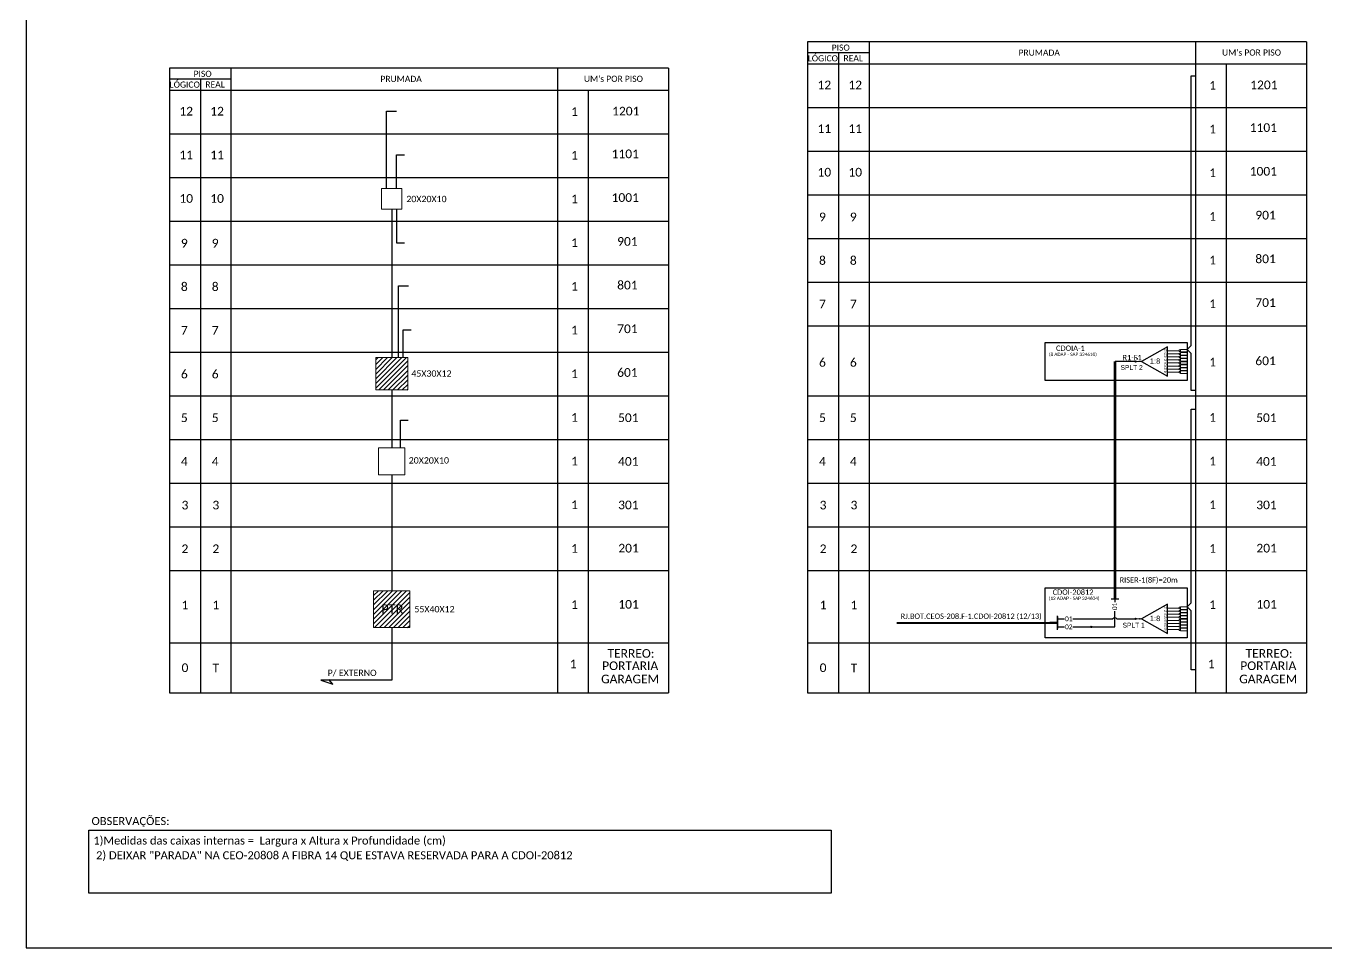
# Model space of a CAD drawing. Extents: x -4 to 837, y 1 to 595.
# Drawn here: x -3.8 to 483.4, y 1.3 to 346.8 of the extents above; entities that cross this region are included whole.
import ezdxf
from ezdxf.enums import TextEntityAlignment as Align

# ---------------------------------------------------------------- set-up
doc = ezdxf.new("R2010")
doc.units = 0
doc.styles.add('ARIAL', font='arial.ttf')
doc.styles.add('MtXpl_Calibri', font='calibri.ttf')
doc.styles.add('WMF-Calibri0', font='calibri.ttf')

# ---------------------------------------------------------------- blocks, each defined once
blk = doc.blocks.new('SPLT_1-8_SC-APC')
at = {"color": 1}
blk.add_lwpolyline([(-7.37, -2.1), (-17.04, -7.55), (-7.37, -13), (-7.37, -2.1)], dxfattribs=at)
at = {"color": 3, "lineweight": 0}
for points in [[(-2.99, -3.51), (-7.37, -3.51)], [(-7.37, -4.66), (-2.99, -4.66)], [(-2.41, -3.02), (-2.41, -4)], [(-2.41, -3.02), (0, -3.02)], [(-2.41, -4), (0, -4)], [(-2.41, -4.17), (-2.41, -5.16)], [(-2.41, -4.17), (0, -4.17)], [(-7.37, -5.82), (-2.99, -5.82)], [(-7.37, -6.97), (-2.99, -6.97)], [(-7.37, -8.12), (-2.99, -8.12)], [(-7.37, -9.28), (-2.99, -9.28)], [(-2.41, -5.16), (0, -5.16)], [(-2.41, -5.32), (-2.41, -6.31)], [(-2.41, -5.32), (0, -5.32)], [(-2.41, -6.31), (0, -6.31)], [(-2.41, -6.48), (-2.41, -7.46)], [(-2.41, -6.48), (0, -6.48)], [(-2.41, -7.46), (0, -7.46)], [(-2.41, -7.63), (-2.41, -8.62)], [(-2.41, -7.63), (0, -7.63)], [(-2.41, -8.62), (0, -8.62)], [(-2.41, -8.78), (-2.41, -9.77)], [(-2.41, -8.78), (0, -8.78)], [(-7.37, -10.43), (-2.99, -10.43)], [(-7.37, -11.58), (-2.99, -11.58)], [(-2.41, -9.77), (0, -9.77)], [(-2.41, -9.94), (-2.41, -10.92)], [(-2.41, -9.94), (0, -9.94)], [(-2.41, -10.92), (0, -10.92)], [(-2.41, -11.09), (-2.41, -12.08)], [(-2.41, -11.09), (0, -11.09)], [(-2.41, -12.08), (0, -12.08)]]:
    blk.add_lwpolyline(points, dxfattribs=at)
for points in [[(-2.99, -3.22), (-2.41, -3.22), (-2.41, -3.8), (-2.99, -3.8)], [(-2.99, -4.38), (-2.41, -4.38), (-2.41, -4.95), (-2.99, -4.95)], [(-2.99, -5.53), (-2.41, -5.53), (-2.41, -6.1), (-2.99, -6.1)], [(-2.99, -6.68), (-2.41, -6.68), (-2.41, -7.26), (-2.99, -7.26)], [(-2.99, -7.84), (-2.41, -7.84), (-2.41, -8.41), (-2.99, -8.41)], [(-2.99, -8.99), (-2.41, -8.99), (-2.41, -9.56), (-2.99, -9.56)], [(-2.99, -10.14), (-2.41, -10.14), (-2.41, -10.72), (-2.99, -10.72)], [(-2.99, -11.3), (-2.41, -11.3), (-2.41, -11.87), (-2.99, -11.87)]]:
    blk.add_lwpolyline(points, close=True, dxfattribs=at)
at = {"color": 1, "lineweight": 0}
blk.add_lwpolyline([(-17.04, -7.55), (-19.26, -7.55)], dxfattribs=at)
at = {"color": 1, "style": 'ARIAL'}
for s, height, p in [('S1', 0.75, (-8.74, -3.78)), ('S2', 0.75, (-8.74, -4.97)), ('1:8', 2, (-13.91, -8.4)), ('S3', 0.75, (-8.74, -6.18)), ('S4', 0.75, (-8.74, -7.36)), ('S5', 0.75, (-8.74, -8.57)), ('S6', 0.75, (-8.74, -9.69)), ('S7', 0.75, (-8.74, -10.78)), ('S8', 0.75, (-8.74, -11.9))]:
    blk.add_text(s, height=height, dxfattribs=at).set_placement(p)
blk = doc.blocks.new('SPLITTER_')
blk.add_point((0, 0))
at = {"style": 'ARIAL', "flags": 4}
blk.add_attdef('SPLT', (0, -3.26), '', height=1.5, dxfattribs=at)
blk = doc.blocks.new('SPLITTER FUTURO')
blk.add_point((0, 0))
at = {"style": 'ARIAL', "text_generation_flag": 6, "flags": 4}
for tag, p, height in [('SPLT', (-6.22, -4.1), 1.5), ('INSTAL.', (-6.25, -6.09), 1.25)]:
    blk.add_attdef(tag, p, '', height=height, rotation=180, dxfattribs=at)

msp = doc.modelspace()

# ---------------------------------------------------------------- hatches: boundary and pattern name
h = msp.add_hatch()
h.set_pattern_fill('ANSI31', color=1, scale=10, style=0)
h.set_pattern_definition([(45, (-488.7802, -175.1719), (-0.8838835, 0.8838835), [])])
h.paths.add_polyline_path([(139.23, 222.55), (127.23, 222.55), (127.23, 210.38), (139.23, 210.38)])
h.paths.add_polyline_path([(134.72, 213.14), (134.72, 218.29)], flags=16)
h = msp.add_hatch(color=3)
h.dxf.hatch_style = 1
edge = h.paths.add_edge_path()
edge.add_arc((412.06, 221.06), 0.242, 0, 360)
h = msp.add_hatch()
h.set_pattern_fill('ANSI31', color=1, scale=10, style=0)
h.set_pattern_definition([(45, (-485.1659, -262.6102), (-0.8838835, 0.8838835), [])])
h.paths.add_polyline_path([(126.45, 121.35), (140.02, 121.35), (140.02, 135.11), (126.45, 135.11)])
h.paths.add_polyline_path([(128.46, 125.71), (138.54, 125.71), (138.54, 130.86), (128.46, 130.86)], flags=24)
h = msp.add_hatch(color=3)
h.dxf.hatch_style = 1
edge = h.paths.add_edge_path()
edge.add_arc((395.4, 121.57), 0.256, 0, 360)
h = msp.add_hatch(color=3)
h.dxf.hatch_style = 1
edge = h.paths.add_edge_path()
edge.add_arc((412.03, 124.61), 0.256, 0, 360)

# ---------------------------------------------------------------- linework, layer by layer
for p, q in [((-3.83, 595.26), (-3.83, 1.26)), ((476.13, 340.84), (476.13, 96.92)), ((236.97, 331), (236.97, 96.92)), ((-3.83, 1.26), (837.17, 1.26))]:
    msp.add_line(p, q)
at = {"color": 5}
msp.add_line((412.06, 221.06), (404.33, 221.06), dxfattribs=at)
at = {"color": 1}
msp.add_line((382.83, 125.54), (382.83, 120.95), dxfattribs=at)
at = {"color": 0}
for points in [[(476.13, 340.84), (289.13, 340.84)], [(312.27, 336.72), (289.13, 336.72)], [(236.97, 331), (49.96, 331)], [(73.11, 326.89), (49.96, 326.89)]]:
    msp.add_lwpolyline(points, dxfattribs=at)
for points in [[(289.13, 340.84), (289.13, 96.92), (476.13, 96.92)], [(300.7, 336.72), (300.7, 96.92)], [(312.27, 96.92), (312.27, 340.84)], [(434.54, 340.84), (434.54, 96.92)], [(289.13, 332.61), (476.13, 332.61)], [(446.12, 96.92), (446.12, 332.61)], [(49.96, 331), (49.96, 96.92), (236.97, 96.92)], [(61.54, 326.89), (61.54, 96.92)], [(73.11, 96.92), (73.11, 331)], [(195.38, 331), (195.38, 96.92)], [(49.96, 322.78), (236.97, 322.78)], [(206.95, 96.92), (206.95, 322.78)], [(289.13, 316.24), (476.13, 316.24)], [(49.96, 306.4), (236.97, 306.4)], [(289.13, 299.87), (476.13, 299.87)], [(49.96, 290.03), (236.97, 290.03)], [(289.13, 283.5), (476.13, 283.5)], [(49.96, 273.66), (236.97, 273.66)], [(289.13, 267.12), (476.13, 267.12)], [(49.96, 257.29), (236.97, 257.29)], [(289.13, 250.75), (476.13, 250.75)], [(49.96, 240.92), (236.97, 240.92)], [(289.13, 234.38), (476.13, 234.38)], [(49.96, 224.54), (236.97, 224.54)], [(49.96, 208.17), (236.97, 208.17)], [(289.13, 208.17), (476.13, 208.17)], [(49.96, 191.8), (236.97, 191.8)], [(289.13, 191.8), (476.13, 191.8)], [(49.96, 175.43), (236.97, 175.43)], [(289.13, 175.43), (476.13, 175.43)], [(49.96, 159.06), (236.97, 159.06)], [(289.13, 159.06), (476.13, 159.06)], [(49.96, 142.69), (236.97, 142.69)], [(289.13, 142.69), (476.13, 142.69)], [(49.96, 115.58), (236.97, 115.58)], [(289.13, 115.58), (476.13, 115.58)]]:
    msp.add_lwpolyline(points)
at = {"color": 3}
for points in [[(434.54, 210.23), (432.89, 210.23), (432.89, 224.08), (431.32, 225.59), (432.89, 227.1), (432.89, 328.14), (434.54, 328.14)], [(131.29, 285.86), (131.29, 314.86), (135, 314.86)], [(135, 285.86), (135, 298.44), (137.98, 298.44)], [(133.24, 278.09), (133.24, 222.55)], [(135, 278.09), (135, 265.51), (137.98, 265.51)], [(135.81, 222.55), (135.81, 249.37), (139.52, 249.37)], [(137.52, 222.55), (137.52, 232.95), (140.5, 232.95)], [(133.23, 210.38), (133.24, 188.64)], [(434.54, 105.47), (432.89, 105.47), (432.89, 127.63), (431.32, 129.14), (432.89, 130.65), (432.89, 203.21), (434.54, 203.21)], [(136.49, 188.64), (136.49, 199.03), (139.46, 199.03)], [(133.24, 178.59), (133.24, 135.11)], [(382.83, 124.61), (385.42, 124.61)], [(388.5, 124.61), (397.78, 124.61)], [(397.78, 124.61), (403.51, 124.61)], [(405.07, 124.61), (412.03, 124.61)]]:
    msp.add_lwpolyline(points, dxfattribs=at)
at = {"lineweight": 0}
for points in [[(137.06, 285.86), (129.4, 285.86), (129.4, 278.09), (137.06, 278.09)], [(138.19, 188.64), (128.29, 188.64), (128.29, 178.59), (138.19, 178.59)]]:
    msp.add_lwpolyline(points, close=True, dxfattribs=at)
at = {"color": 1}
for points in [[(378.19, 228.22), (431.32, 228.22), (431.32, 213.9), (378.19, 213.9)], [(378.19, 136.21), (431.32, 136.21), (431.32, 117.55), (378.19, 117.55)]]:
    msp.add_lwpolyline(points, close=True, dxfattribs=at)
at = {"color": 1, "lineweight": 0}
for points in [[(127.23, 222.55), (139.23, 222.55), (139.23, 210.38), (127.23, 210.38)], [(126.45, 135.11), (140.02, 135.11), (140.02, 121.35), (126.45, 121.35)]]:
    msp.add_lwpolyline(points, close=True, dxfattribs=at)
at = {"color": 5, "const_width": 1}
msp.add_lwpolyline([(404.33, 221.06), (404.33, 139.04), (404.33, 139.04), (404.33, 132.17)], dxfattribs=at)
at = {"color": 5}
for points in [[(402.94, 132.17), (405.72, 132.17)], [(404.29, 132.17), (404.29, 130.85)], [(395.4, 121.57), (404.29, 121.58), (404.29, 127.49)]]:
    msp.add_lwpolyline(points, dxfattribs=at)
at = {"color": 1}
msp.add_lwpolyline([(322.47, 123.06, 0.8, 0.8, 0), (382.83, 123.09, 0.8, 0.8, 0)], format="xyseb", dxfattribs=at)
for points in [[(382.83, 120.49), (382.83, 125.7)], [(133.24, 121.35), (133.24, 101.69), (106.7, 101.69)], [(106.7, 101.69), (111.12, 100.1)], [(111.12, 100.1), (109.71, 101.93)]]:
    msp.add_lwpolyline(points, dxfattribs=at)
at = {"color": 2}
for points in [[(382.83, 121.57), (385.42, 121.57)], [(388.5, 121.57), (395.4, 121.57)]]:
    msp.add_lwpolyline(points, dxfattribs=at)
at = {"color": 0}
msp.add_lwpolyline([(19.73, 45.46), (297.98, 45.46), (297.98, 21.75), (19.73, 21.75)], close=True, dxfattribs=at)
at = {"color": 3}
for centre, radius in [((412.06, 221.06), 0.242), ((395.4, 121.57), 0.256), ((412.03, 124.61), 0.256)]:
    msp.add_circle(centre, radius, dxfattribs=at)
msp.add_arc((404.29, 123.86), 1.08, 43.7403, 136.2597, dxfattribs=at)

# ---------------------------------------------------------------- block references
for p in [(431.32, 228.61), (431.32, 132.16)]:
    msp.add_blockref('SPLT_1-8_SC-APC', p, dxfattribs=at)
ref = msp.add_blockref('SPLITTER FUTURO', (412.61, 222.02))
ref.add_attrib('SPLT', 'SPLT 2', (406.39, 217.92), dxfattribs={"height": 1.79, "rotation": 180, "style": 'ARIAL', "text_generation_flag": 6})
at = {"color": 7}
ref = msp.add_blockref('SPLITTER_', (413.68, 124.61), dxfattribs=dict(at, xscale=-1))
ref.add_attrib('SPLT', 'SPLT 1', (407.14, 121.35), dxfattribs={"height": 1.79, "style": 'ARIAL'})

# ---------------------------------------------------------------- texts
at = {"color": 0, "style": 'WMF-Calibri0'}
for s, p in [('  LÓGICO', (287.54, 333.51)), ('     PISO', (294.09, 337.53)), ('PRUMADA', (368.15, 335.65)), ("UM's POR PISO", (444.43, 335.68)), ('    REAL', (299.31, 333.56)), ('  LÓGICO', (48.38, 323.67)), ('     PISO', (54.93, 327.7)), ('PRUMADA', (128.99, 325.81)), ("UM's POR PISO", (205.27, 325.84)), ('    REAL', (60.14, 323.72))]:
    msp.add_text(s, height=2.3, dxfattribs=at).set_placement(p)
at = {"color": 7, "style": 'WMF-Calibri0'}
for s, height, p in [('12', 3.24, (295.38, 324.69)), ('12', 3.24, (306.95, 324.69)), ('12', 3.24, (56.21, 314.85)), ('12', 3.24, (67.79, 314.85)), ('11', 3.24, (295.38, 308.32)), ('11', 3.24, (306.95, 308.32)), ('11', 3.24, (56.21, 298.48)), ('11', 3.24, (67.79, 298.48)), ('10', 3.24, (295.38, 291.99)), ('10', 3.24, (306.95, 291.99)), ('10', 3.24, (56.21, 282.15)), ('10', 3.24, (67.79, 282.15)), ('01', 1.793, (386.99, 124.61)), ('02', 1.793, (386.99, 121.6))]:
    msp.add_text(s, height=height, dxfattribs=at).set_placement(p, align=Align.MIDDLE_CENTER)
for s, height, p in [('1201', 3.24, (455.01, 323.09)), ('1201', 3.24, (215.84, 313.26)), ('1101', 3.24, (454.81, 307.08)), ('1101', 3.24, (215.65, 297.24)), ('1001', 3.24, (454.81, 290.71)), ('20X20X10', 2.373, (138.72, 280.76)), ('1001', 3.24, (215.65, 280.87)), ('901', 3.24, (456.91, 274.27)), ('901', 3.24, (217.74, 264.43)), ('801', 3.24, (456.91, 257.9)), ('801', 3.24, (217.74, 248.06)), ('701', 3.24, (456.91, 241.52)), ('701', 3.24, (217.74, 231.69)), ('601', 3.24, (456.91, 219.68)), ('45X30X12', 2.373, (140.58, 215.35)), ('601', 3.24, (217.74, 215.32)), ('501', 3.24, (218.07, 198.35)), ('501', 3.24, (457.23, 198.35)), ('20X20X10', 2.373, (139.61, 182.81)), ('401', 3.24, (218.07, 181.98)), ('401', 3.24, (457.23, 181.98)), ('301', 3.24, (218.1, 165.68)), ('301', 3.24, (457.26, 165.68)), ('201', 3.24, (218.16, 149.48)), ('201', 3.24, (457.32, 149.48)), ('101', 3.24, (218.16, 128.43)), ('101', 3.24, (457.32, 128.43)), ('PTR', 3.433, (129.32, 126.58)), ('55X40X12', 2.373, (141.72, 127.04)), ('TERREO:', 3.24, (214.12, 110.03)), ('TERREO:', 3.24, (453.28, 110.03)), ('PORTARIA', 3.24, (212.11, 105.41)), ('PORTARIA', 3.24, (451.28, 105.41)), ('P/ EXTERNO', 2.373, (109.23, 103.18)), ('GARAGEM', 3.24, (211.72, 100.44)), ('GARAGEM', 3.24, (450.89, 100.44))]:
    msp.add_text(s, height=height, dxfattribs=at).set_placement(p)
at = {"color": 1, "style": 'WMF-Calibri0'}
for s, p in [('(8 ADAP - SAP 324610)', (388.54, 223.1)), ('(12 ADAP - SAP 324604)', (389, 131.69))]:
    msp.add_text(s, height=1.25, dxfattribs=at).set_placement(p, align=Align.CENTER)
for s, p in [('CDOIA-1', (382.23, 225.03)), ('CDOI-20812', (380.96, 133.61)), ('RJ.BOT.CEOS-208.F-1.CDOI-20812 (12/13)', (323.99, 124.6))]:
    msp.add_text(s, height=2, dxfattribs=at).set_placement(p)
at = {"color": 5, "style": 'WMF-Calibri0'}
for s, p in [('R1-F1', (407.13, 221.54)), ('RISER-1(8F)=20m', (406.06, 138.18))]:
    msp.add_text(s, height=2, dxfattribs=at).set_placement(p)
at = {"color": 7, "style": 'WMF-Calibri0'}
msp.add_text('01', height=1.793, rotation=90.1688, dxfattribs=at).set_placement((404.21, 129.27), align=Align.MIDDLE_CENTER)
for s, style, p in [('OBSERVAÇÕES:', 'WMF-Calibri0', (20.72, 47.33)), ('1)Medidas das caixas internas =  Largura x Altura x Profundidade (cm)', 'MtXpl_Calibri', (21.4, 40.03))]:
    msp.add_text(s, height=3, dxfattribs=dict(style=style)).set_placement(p)
at = {"style": 'MtXpl_Calibri'}
msp.add_text('2) DEIXAR "PARADA" NA CEO-20808 A FIBRA 14 QUE ESTAVA RESERVADA PARA A CDOI-20812  ', height=3, dxfattribs=at).set_placement((112.78, 36.01), align=Align.MIDDLE_CENTER)
at = {"color": 7, "style": 'WMF-Calibri0'}
for tag, flags, p in [('1', 4, (440.92, 324.54)), ('1', 4, (201.75, 314.7)), ('1', 4, (440.92, 308.17)), ('1', 4, (201.75, 298.33)), ('1', 4, (440.92, 291.8)), ('1', 4, (201.75, 281.96)), ('9', 4, (294.67, 275.23)), ('9', 4, (306.24, 275.23)), ('1', 4, (440.92, 275.42)), ('9', 4, (55.5, 265.39)), ('9', 4, (67.08, 265.39)), ('1', 4, (201.75, 265.59)), ('8', 4, (294.67, 258.92)), ('8', 4, (306.24, 258.92)), ('1', 4, (440.92, 259.05)), ('8', 4, (55.5, 249.09)), ('8', 4, (67.08, 249.09)), ('1', 4, (201.75, 249.22)), ('7', 4, (294.67, 242.55)), ('7', 4, (306.24, 242.55)), ('1', 4, (440.92, 242.68)), ('7', 4, (55.5, 232.72)), ('7', 4, (67.08, 232.72)), ('1', 4, (201.75, 232.84)), ('6', 4, (294.67, 220.71)), ('6', 4, (306.24, 220.71)), ('1', 4, (440.92, 220.84)), ('6', 4, (55.5, 216.34)), ('6', 4, (67.08, 216.34)), ('1', 4, (201.75, 216.47)), ('5', 4, (55.5, 199.97)), ('5', 4, (67.08, 199.97)), ('1', 4, (201.75, 200.1)), ('5', 4, (294.67, 199.97)), ('5', 4, (306.24, 199.97)), ('1', 4, (440.92, 200.1)), ('4', 4, (55.5, 183.6)), ('4', 4, (67.08, 183.6)), ('1', 4, (201.75, 183.73)), ('4', 4, (294.67, 183.6)), ('4', 4, (306.24, 183.6)), ('1', 4, (440.92, 183.73)), ('3', 4, (55.75, 167.23)), ('3', 4, (67.32, 167.24)), ('1', 4, (201.75, 167.36)), ('3', 4, (294.91, 167.23)), ('3', 4, (306.49, 167.24)), ('1', 4, (440.92, 167.36)), ('2', 4, (55.75, 150.86)), ('2', 4, (67.32, 150.86)), ('1', 4, (201.75, 150.98)), ('2', 4, (294.91, 150.86)), ('2', 4, (306.49, 150.86)), ('1', 4, (440.92, 150.98)), ('1', 4, (201.75, 129.94)), ('1', 4, (440.92, 129.94)), ('1', 4, (55.75, 129.81)), ('1', 4, (67.32, 129.82)), ('1', 4, (294.91, 129.81)), ('1', 4, (306.49, 129.82)), ('0', 4, (55.75, 106.3)), ('T', 12, (67.32, 106.18)), ('1', 4, (201.24, 107.71)), ('0', 4, (294.91, 106.3)), ('T', 12, (306.49, 106.18)), ('1', 4, (440.4, 107.71))]:
    msp.add_attdef(tag, text='XX', height=3.24, dxfattribs=dict(at, flags=flags)).set_placement(p, align=Align.MIDDLE_CENTER)

doc.saveas('drawing.dxf')
